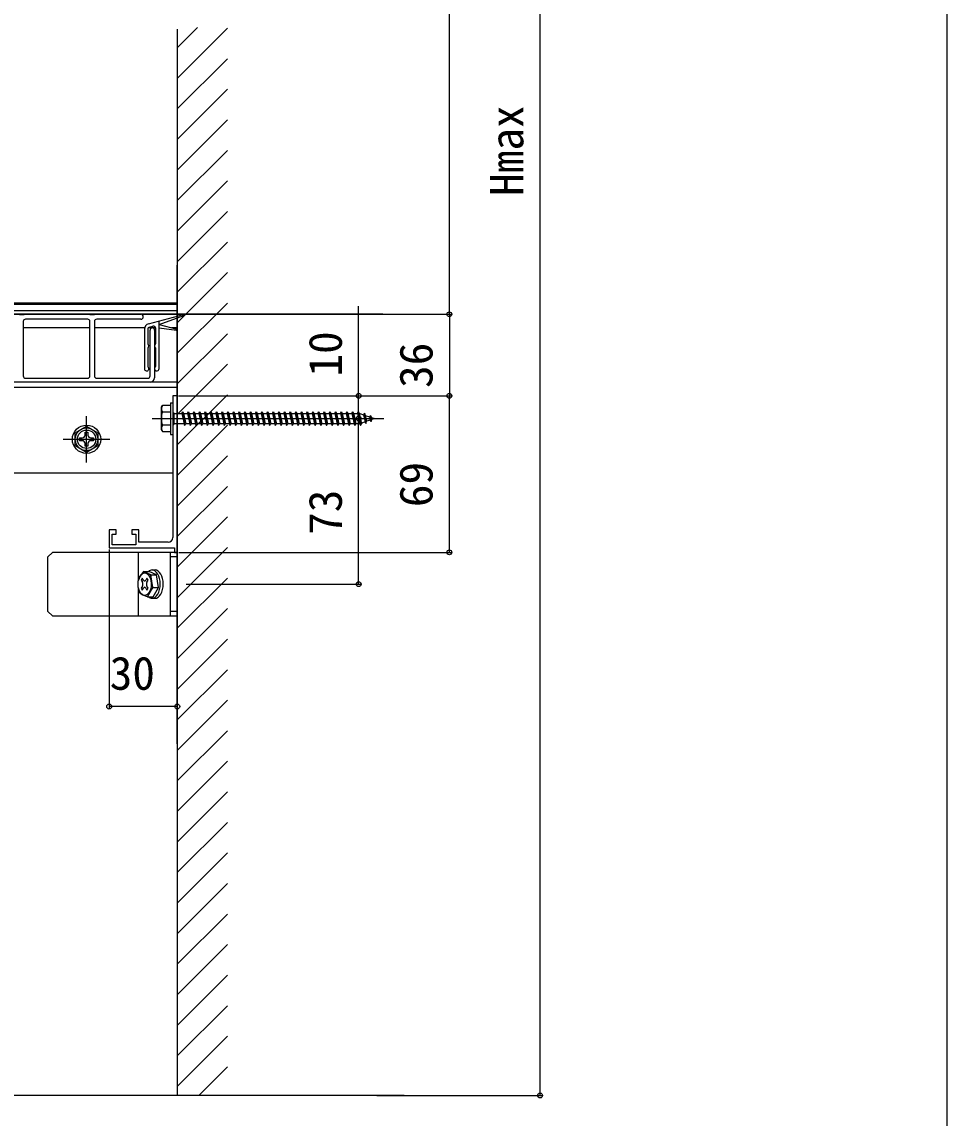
# Model space of a CAD drawing. Units: millimetres, scale not verified. Extents: x -875 to 875, y -1304 to 1297.
# Drawn here: x 467 to 875, y -899.2 to -415.8 of the extents above; entities that cross this region are included whole.
import ezdxf
from ezdxf.enums import TextEntityAlignment as Align

# ---------------------------------------------------------------- set-up
doc = ezdxf.new("R2010")
doc.units = ezdxf.units.MM
doc.header["$LTSCALE"] = 8
for name, color, linetype in [('0-2_YKK_11', 7, 'Continuous'), ('0-3_YKK_12', 2, 'Continuous'), ('0-4_YKK_13', 4, 'Continuous'), ('0-5_YKK_D', 6, 'Continuous'), ('0-6_YKK_ZWAK', 7, 'Continuous'), ('0-7_YSS_K', 3, 'Continuous')]:
    doc.layers.add(name, color=color, linetype=linetype)
doc.styles.add('ＭＳ ゴシック', font='')
doc.styles.get('ＭＳ ゴシック').set_extended_font_data('MS Gothic')

msp = doc.modelspace()

# ---------------------------------------------------------------- linework, layer by layer
at = {"layer": '0-2_YKK_11'}
for p, q in [((467.6, -547.957), (467.6, -571.957)), ((496, -546.957), (468.6, -546.957)), ((497, -571.957), (497, -547.957)), ((499, -547.957), (499, -571.957)), ((519.4, -546.957), (500, -546.957)), ((523.5, -571.957), (523.5, -551.757)), ((525.5, -551.757), (525.5, -572.757)), ((523.5, -574.757), (327, -574.757)), ((468.6, -572.957), (496, -572.957)), ((500, -572.957), (522.5, -572.957))]:
    msp.add_line(p, q, dxfattribs=at)
for points in [[(435.5, -546.957), (430, -546.957), (430, -544.757), (435.75, -544.757), (436.25, -544.907), (438.25, -544.907), (438.75, -544.757), (465.5, -544.757), (466, -544.907), (468, -544.907), (468.5, -544.757), (496.5, -544.757), (497, -544.907), (499, -544.907), (499.5, -544.757), (519.4, -544.757)], [(535.5, -649.757), (535.5, -580.757), (533.5, -580.757), (533.5, -589.299), (533.62, -589.482), (533.62, -590.032), (533.5, -590.216), (533.5, -599.299), (533.62, -599.482), (533.62, -600.032), (533.5, -600.216), (533.5, -609.299), (533.62, -609.482), (533.62, -610.032), (533.5, -610.216), (533.5, -619.299), (533.62, -619.482), (533.62, -620.032), (533.5, -620.216), (533.5, -643.257)], [(531.5, -645.257), (518.5, -645.257), (518.5, -639.757), (515.5, -639.757), (515.5, -641.757), (517.2, -641.757), (517.2, -646.457), (506.8, -646.457), (506.8, -641.757), (508.5, -641.757), (508.5, -639.757), (505.5, -639.757), (505.5, -647.757), (534.3, -647.757), (534.3, -649.757), (535.5, -649.757)]]:
    msp.add_lwpolyline(points, dxfattribs=at)
for centre, radius, start, end in [((519.4, -545.857), 1.1, 270, 90), ((468.6, -547.957), 1, 90, 180), ((496, -547.957), 1, 0, 90), ((500, -547.957), 1, 90, 180), ((524.5, -551.757), 1, 0, 180), ((468.6, -571.957), 1, 180, 270), ((496, -571.957), 1, 270, 0), ((500, -571.957), 1, 180, 270), ((522.5, -571.957), 1, 270, 0), ((523.5, -572.757), 2, 270, 0), ((531.5, -643.257), 2, 270.00001, 359.99999)]:
    msp.add_arc(centre, radius, start, end, dxfattribs=at)
at = {"layer": '0-3_YKK_12'}
for p, q in [((305.963, -539.757), (535.5, -539.757)), ((305.963, -540.257), (535.5, -540.257)), ((535.5, -539.757), (535.5, -614.757)), ((535.5, -540.257), (535.5, -543.257)), ((626.21, -544.757), (-112.53, -544.757)), ((535.5, -543.257), (305.963, -543.257)), ((467.6, -550.657), (497, -550.657)), ((499, -550.657), (521.103, -550.657)), ((522.795, -550.657), (525.952, -550.657)), ((532.915, -550.657), (535.5, -550.657)), ((535.5, -574.757), (305.963, -574.757)), ((535.5, -577.057), (305.963, -577.057)), ((495.5, -610.132), (495.5, -589.632)), ((524.5, -590.757), (626.609, -590.757)), ((485.25, -599.882), (505.75, -599.882)), ((533.5, -614.757), (305.963, -614.757))]:
    msp.add_line(p, q, dxfattribs=at)
msp.add_lwpolyline([(535.5, -734.257), (535.5, -716.211), (535.5, -523.157)], dxfattribs=at)
at = {"layer": '0-4_YKK_13'}
for p, q in [((522.853, -548.951), (538.185, -544.843)), ((527.5, -549.206), (538.334, -545.32)), ((523.241, -550.4), (524.741, -549.998)), ((526, -557.773), (526, -550.964)), ((527.5, -568.748), (527.5, -547.706)), ((527.5, -549.206), (535.315, -551.3)), ((527.5, -550.706), (535.215, -551.789)), ((521, -551.366), (521, -568.748)), ((522.5, -551.366), (522.5, -557.773)), ((522.5, -559.723), (522.5, -567.773)), ((526, -567.773), (526, -559.723)), ((532.5, -583.757), (532.5, -597.757)), ((532.5, -583.757), (533.5, -583.757)), ((533.5, -583.757), (533.5, -597.757)), ((528.5, -585.757), (528.933, -585.007)), ((528.5, -595.757), (528.5, -585.757)), ((532.5, -585.007), (528.931, -585.007)), ((532.5, -587.871), (528.947, -587.871)), ((532.5, -585.007), (532.5, -596.507)), ((533.5, -588.157), (534, -588.157)), ((534, -588.157), (534, -593.357)), ((534, -588.507), (537.5, -588.507)), ((538, -587.757), (538.75, -593.757)), ((538.25, -588.507), (539.25, -593.007)), ((538.25, -588.507), (540, -588.507)), ((540, -588.507), (540.5, -587.757)), ((540, -588.507), (541, -593.007)), ((540.5, -587.757), (541.25, -593.757)), ((540.5, -587.757), (540.75, -588.507)), ((540.75, -588.507), (541.75, -593.007)), ((540.75, -588.507), (542.5, -588.507)), ((543, -587.757), (543.75, -593.757)), ((543.25, -588.507), (543.75, -588.507)), ((543.25, -588.507), (543.75, -590.757)), ((543.75, -588.507), (545, -588.507)), ((545.5, -587.757), (546.25, -593.757)), ((545.75, -588.507), (547.5, -588.507)), ((545.75, -588.507), (546.75, -593.007)), ((548, -587.757), (548.75, -593.757)), ((548.25, -588.507), (550, -588.507)), ((548.25, -588.507), (549.25, -593.007)), ((550.5, -587.757), (551.25, -593.757)), ((550.75, -588.507), (552.5, -588.507)), ((550.75, -588.507), (551.75, -593.007)), ((553, -587.757), (553.75, -593.757)), ((553.25, -588.507), (555, -588.507)), ((553.25, -588.507), (554.25, -593.007)), ((555.5, -587.757), (556.25, -593.757)), ((555.75, -588.507), (557.5, -588.507)), ((555.75, -588.507), (556.75, -593.007)), ((557.5, -588.507), (558.5, -593.007)), ((558, -587.757), (558.75, -593.757)), ((558.25, -588.507), (558.75, -588.507)), ((558.25, -588.507), (558.75, -590.757)), ((558.75, -588.507), (560, -588.507)), ((560.5, -587.757), (561.25, -593.757)), ((560.75, -588.507), (562.5, -588.507)), ((560.75, -588.507), (561.75, -593.007)), ((563, -587.757), (563.75, -593.757)), ((563.25, -588.507), (565, -588.507)), ((563.25, -588.507), (564.25, -593.007)), ((565.5, -587.757), (566.25, -593.757)), ((565.75, -588.507), (567.5, -588.507)), ((565.75, -588.507), (566.75, -593.007)), ((568, -587.757), (568.75, -593.757)), ((568.25, -588.507), (570, -588.507)), ((568.25, -588.507), (569.25, -593.007)), ((570.5, -587.757), (571.25, -593.757)), ((570.75, -588.507), (572.5, -588.507)), ((570.75, -588.507), (571.75, -593.007)), ((573, -587.757), (573.75, -593.757)), ((573.25, -588.507), (575, -588.507)), ((573.25, -588.507), (574.25, -593.007)), ((575.5, -587.757), (576.25, -593.757)), ((575.75, -588.507), (577.5, -588.507)), ((575.75, -588.507), (576.75, -593.007)), ((578, -587.757), (578.75, -593.757)), ((578.25, -588.507), (578.75, -588.507)), ((578.25, -588.507), (578.75, -590.757)), ((578.75, -588.507), (580, -588.507)), ((580.5, -587.757), (581.25, -593.757)), ((580.75, -588.507), (582.5, -588.507)), ((580.75, -588.507), (581.75, -593.007)), ((583, -587.757), (583.75, -593.757)), ((583.25, -588.507), (585, -588.507)), ((583.25, -588.507), (584.25, -593.007)), ((585.5, -587.757), (586.25, -593.757)), ((585.75, -588.507), (587.5, -588.507)), ((585.75, -588.507), (586.75, -593.007)), ((588, -587.757), (588.75, -593.757)), ((588.25, -588.507), (590, -588.507)), ((588.25, -588.507), (589.25, -593.007)), ((590.5, -587.757), (591.25, -593.757)), ((590.75, -588.507), (592.5, -588.507)), ((590.75, -588.507), (591.75, -593.007)), ((592.5, -588.507), (593.5, -593.007)), ((593, -587.757), (593.75, -593.757)), ((593.25, -588.507), (593.75, -588.507)), ((593.25, -588.507), (593.75, -590.757)), ((593.75, -588.507), (595, -588.507)), ((595.5, -587.757), (596.25, -593.757)), ((595.75, -588.507), (597.5, -588.507)), ((595.75, -588.507), (596.75, -593.007)), ((598, -587.757), (598.75, -593.757)), ((598.25, -588.507), (600, -588.507)), ((598.25, -588.507), (599.25, -593.007)), ((600.5, -587.757), (601.25, -593.757)), ((600.75, -588.507), (602.5, -588.507)), ((600.75, -588.507), (601.75, -593.007)), ((603, -587.757), (603.75, -593.757)), ((603.25, -588.507), (605, -588.507)), ((603.25, -588.507), (604.25, -593.007)), ((605.5, -587.757), (606.25, -593.757)), ((605.75, -588.507), (607.5, -588.507)), ((605.75, -588.507), (606.75, -593.007)), ((608, -587.757), (608.75, -593.757)), ((608.25, -588.507), (610, -588.507)), ((608.25, -588.507), (609.25, -593.007)), ((610.5, -587.757), (611.25, -593.757)), ((610.75, -588.507), (612.5, -588.507)), ((610.75, -588.507), (611.75, -593.007)), ((613, -587.757), (613.75, -593.757)), ((613.25, -588.507), (613.75, -588.507)), ((613.25, -588.507), (613.75, -590.757)), ((613.75, -588.507), (615, -588.507)), ((615.5, -587.757), (616.25, -593.757)), ((615.75, -588.507), (616.75, -593.007)), ((618.086, -588.444), (617.627, -589.079)), ((617.627, -589.079), (618.32, -592.197)), ((618.086, -588.444), (618.439, -589.359)), ((618.086, -588.444), (618.64, -592.88)), ((618.439, -589.359), (620.334, -590.012)), ((618.439, -589.359), (619.017, -591.957)), ((620.698, -589.344), (620.334, -590.012)), ((620.698, -589.344), (621.146, -590.291)), ((620.698, -589.344), (621.037, -592.054)), ((532.5, -593.644), (528.947, -593.644)), ((533.5, -593.357), (534, -593.357)), ((538.5, -593.007), (534, -593.007)), ((541, -593.007), (539.25, -593.007)), ((541, -593.007), (541.25, -593.757)), ((541.25, -593.757), (541.75, -593.007)), ((543.5, -593.007), (541.75, -593.007)), ((543.75, -590.757), (544.25, -593.007)), ((543.75, -593.757), (544.25, -593.007)), ((546, -593.007), (544.25, -593.007)), ((548.5, -593.007), (546.75, -593.007)), ((551, -593.007), (549.25, -593.007)), ((553.5, -593.007), (551.75, -593.007)), ((556, -593.007), (554.25, -593.007)), ((558.5, -593.007), (556.75, -593.007)), ((558.75, -590.757), (559.25, -593.007)), ((561, -593.007), (559.25, -593.007)), ((563.5, -593.007), (561.75, -593.007)), ((566, -593.007), (564.25, -593.007)), ((568.5, -593.007), (566.75, -593.007)), ((571, -593.007), (569.25, -593.007)), ((573.5, -593.007), (571.75, -593.007)), ((576, -593.007), (574.25, -593.007)), ((578.5, -593.007), (576.75, -593.007)), ((578.5, -593.007), (578.75, -593.757)), ((578.75, -590.757), (579.25, -593.007)), ((578.75, -593.757), (579.25, -593.007)), ((581, -593.007), (579.25, -593.007)), ((583.5, -593.007), (581.75, -593.007)), ((586, -593.007), (584.25, -593.007)), ((588.5, -593.007), (586.75, -593.007)), ((591, -593.007), (589.25, -593.007)), ((593.5, -593.007), (591.75, -593.007)), ((593.75, -590.757), (594.25, -593.007)), ((596, -593.007), (594.25, -593.007)), ((598.5, -593.007), (596.75, -593.007)), ((601, -593.007), (599.25, -593.007)), ((603.5, -593.007), (601.75, -593.007)), ((606, -593.007), (604.25, -593.007)), ((608.5, -593.007), (606.75, -593.007)), ((611, -593.007), (609.25, -593.007)), ((613.5, -593.007), (611.75, -593.007)), ((613.5, -593.007), (613.75, -593.757)), ((613.75, -590.757), (614.25, -593.007)), ((613.75, -593.757), (614.25, -593.007)), ((615.966, -593.007), (614.25, -593.007)), ((615.998, -592.996), (615.966, -593.007)), ((618.32, -592.197), (616.694, -592.756)), ((618.64, -592.88), (618.32, -592.197)), ((618.64, -592.88), (619.017, -591.957)), ((620.642, -591.397), (619.017, -591.957)), ((620.334, -590.012), (620.642, -591.397)), ((621.037, -592.054), (620.642, -591.397)), ((621.037, -592.054), (621.339, -591.157)), ((621.146, -590.291), (622.5, -590.757)), ((621.146, -590.291), (621.339, -591.157)), ((622.5, -590.757), (621.339, -591.157)), ((497.36, -599.262), (498.6, -599.262)), ((528.5, -595.757), (528.933, -596.507)), ((528.931, -596.507), (532.5, -596.507)), ((532.5, -597.757), (533.5, -597.757)), ((493.64, -600.502), (492.4, -600.502)), ((480.458, -649.757), (478.458, -651.757)), ((478.458, -675.757), (478.458, -651.757)), ((518.416, -661.801), (518.416, -649.757)), ((532.5, -677.757), (532.5, -649.757)), ((535.5, -651.757), (532.5, -651.757)), ((520.085, -661.092), (519.579, -661.968)), ((519.579, -661.968), (520.105, -662.881)), ((520.611, -662.004), (520.085, -661.092)), ((523.839, -659.675), (520.62, -658.181)), ((520.62, -658.181), (523.113, -658.181)), ((522.151, -661.092), (521.624, -662.004)), ((522.13, -662.881), (522.657, -661.968)), ((522.657, -661.968), (522.151, -661.092)), ((526.332, -659.675), (523.113, -658.181)), ((524.702, -665.252), (523.839, -659.675)), ((523.839, -659.675), (526.332, -659.675)), ((524.384, -657.507), (525.69, -657.507)), ((527.195, -665.252), (526.332, -659.675)), ((518.416, -677.757), (518.416, -665.531)), ((520.105, -664.634), (519.579, -665.546)), ((519.579, -665.546), (520.085, -666.423)), ((520.085, -666.423), (520.611, -665.511)), ((521.624, -665.511), (522.151, -666.423)), ((522.657, -665.546), (522.13, -664.634)), ((522.151, -666.423), (522.657, -665.546)), ((522.345, -669.334), (524.702, -665.252)), ((524.702, -665.252), (527.195, -665.252)), ((524.838, -669.334), (527.195, -665.252)), ((524.838, -669.334), (527.195, -665.252)), ((522.345, -669.334), (524.838, -669.334)), ((524.384, -670.007), (525.69, -670.007)), ((478.458, -675.757), (480.458, -677.757)), ((535.5, -675.757), (532.5, -675.757)), ((480.458, -677.757), (535.5, -677.757))]:
    msp.add_line(p, q, dxfattribs=at)
for points in [[(537.5, -588.507), (538, -587.757), (538.25, -588.507)], [(537.5, -588.507), (538.5, -593.007), (538.75, -593.757), (539.25, -593.007)], [(542.5, -588.507), (543, -587.757), (543.25, -588.507)], [(542.5, -588.507), (543.5, -593.007), (543.75, -593.757)], [(545, -588.507), (545.5, -587.757), (545.75, -588.507)], [(545, -588.507), (546, -593.007), (546.25, -593.757), (546.75, -593.007)], [(547.5, -588.507), (548, -587.757), (548.25, -588.507)], [(547.5, -588.507), (548.5, -593.007), (548.75, -593.757), (549.25, -593.007)], [(550, -588.507), (550.5, -587.757), (550.75, -588.507)], [(550, -588.507), (551, -593.007), (551.25, -593.757), (551.75, -593.007)], [(552.5, -588.507), (553, -587.757), (553.25, -588.507)], [(552.5, -588.507), (553.5, -593.007), (553.75, -593.757), (554.25, -593.007)], [(555, -588.507), (555.5, -587.757), (555.75, -588.507)], [(555, -588.507), (556, -593.007), (556.25, -593.757), (556.75, -593.007)], [(557.5, -588.507), (558, -587.757), (558.25, -588.507)], [(560, -588.507), (560.5, -587.757), (560.75, -588.507)], [(560, -588.507), (561, -593.007), (561.25, -593.757), (561.75, -593.007)], [(562.5, -588.507), (563, -587.757), (563.25, -588.507)], [(562.5, -588.507), (563.5, -593.007), (563.75, -593.757), (564.25, -593.007)], [(565, -588.507), (565.5, -587.757), (565.75, -588.507)], [(565, -588.507), (566, -593.007), (566.25, -593.757), (566.75, -593.007)], [(567.5, -588.507), (568, -587.757), (568.25, -588.507)], [(567.5, -588.507), (568.5, -593.007), (568.75, -593.757), (569.25, -593.007)], [(570, -588.507), (570.5, -587.757), (570.75, -588.507)], [(570, -588.507), (571, -593.007), (571.25, -593.757), (571.75, -593.007)], [(572.5, -588.507), (573, -587.757), (573.25, -588.507)], [(572.5, -588.507), (573.5, -593.007), (573.75, -593.757), (574.25, -593.007)], [(575, -588.507), (575.5, -587.757), (575.75, -588.507)], [(575, -588.507), (576, -593.007), (576.25, -593.757), (576.75, -593.007)], [(577.5, -588.507), (578, -587.757), (578.25, -588.507)], [(577.5, -588.507), (578.5, -593.007), (578.75, -593.757)], [(580, -588.507), (580.5, -587.757), (580.75, -588.507)], [(580, -588.507), (581, -593.007), (581.25, -593.757), (581.75, -593.007)], [(582.5, -588.507), (583, -587.757), (583.25, -588.507)], [(582.5, -588.507), (583.5, -593.007), (583.75, -593.757), (584.25, -593.007)], [(585, -588.507), (585.5, -587.757), (585.75, -588.507)], [(585, -588.507), (586, -593.007), (586.25, -593.757), (586.75, -593.007)], [(587.5, -588.507), (588, -587.757), (588.25, -588.507)], [(587.5, -588.507), (588.5, -593.007), (588.75, -593.757), (589.25, -593.007)], [(590, -588.507), (590.5, -587.757), (590.75, -588.507)], [(590, -588.507), (591, -593.007), (591.25, -593.757), (591.75, -593.007)], [(592.5, -588.507), (593, -587.757), (593.25, -588.507)], [(595, -588.507), (595.5, -587.757), (595.75, -588.507)], [(595, -588.507), (596, -593.007), (596.25, -593.757), (596.75, -593.007)], [(597.5, -588.507), (598, -587.757), (598.25, -588.507)], [(597.5, -588.507), (598.5, -593.007), (598.75, -593.757), (599.25, -593.007)], [(600, -588.507), (600.5, -587.757), (600.75, -588.507)], [(600, -588.507), (601, -593.007), (601.25, -593.757), (601.75, -593.007)], [(602.5, -588.507), (603, -587.757), (603.25, -588.507)], [(602.5, -588.507), (603.5, -593.007), (603.75, -593.757), (604.25, -593.007)], [(605, -588.507), (605.5, -587.757), (605.75, -588.507)], [(605, -588.507), (606, -593.007), (606.25, -593.757), (606.75, -593.007)], [(607.5, -588.507), (608, -587.757), (608.25, -588.507)], [(607.5, -588.507), (608.5, -593.007), (608.75, -593.757), (609.25, -593.007)], [(610, -588.507), (610.5, -587.757), (610.75, -588.507)], [(610, -588.507), (611, -593.007), (611.25, -593.757), (611.75, -593.007)], [(612.5, -588.507), (613, -587.757), (613.25, -588.507)], [(612.5, -588.507), (613.5, -593.007), (613.75, -593.757)], [(615, -588.507), (615.5, -587.757), (615.75, -588.507)], [(615, -588.507), (616, -593.007), (616.25, -593.757), (616.75, -593.007)], [(615.75, -588.507), (615.966, -588.507), (617.627, -589.079)], [(558.5, -593.007), (558.75, -593.757), (559.25, -593.007)], [(593.5, -593.007), (593.75, -593.757), (594.25, -593.007)], [(492.4, -600.502), (492.4, -599.262), (493.64, -599.262)], [(494.88, -598.022), (494.88, -596.782), (496.12, -596.782), (496.12, -598.022)], [(498.6, -599.262), (498.6, -600.502), (497.36, -600.502)], [(496.12, -601.742), (496.12, -602.982), (494.88, -602.982), (494.88, -601.742)], [(535.5, -677.757), (535.5, -649.757), (480.458, -649.757)], [(520.62, -658.181), (519.076, -660.222), (518.263, -662.263)], [(520.62, -658.181), (521.865, -658.928), (523.839, -659.675), (523.906, -662.463), (524.702, -665.252), (523.159, -667.293), (522.345, -669.334)], [(522.345, -669.334), (520.371, -668.587), (519.125, -667.84), (518.329, -665.051), (518.263, -662.263)]]:
    msp.add_lwpolyline(points, dxfattribs=at)
msp.add_lwpolyline([(495.5, -594.109), (500.5, -596.996), (500.5, -602.769), (495.5, -605.656), (490.5, -602.769), (490.5, -596.996)], close=True, dxfattribs=at)
for radius in [6.25, 5, 4.05]:
    msp.add_circle((495.5, -599.882), radius, dxfattribs=at)
for centre, radius, start, end in [((538.25, -545.085), 0.25, 105, 289.73297), ((538.25, -545.085), 0.25, 289.73297, 105), ((523.5, -551.366), 2.5, 105, 180), ((523.5, -551.366), 1, 105, 180), ((525, -550.964), 1, 0, 105), ((535.25, -551.542), 0.25, 75, 262.00954), ((535.25, -551.542), 0.25, 262.00954, 75), ((522.7, -557.773), 0.2, 180, 234.31467), ((522.7, -559.723), 0.2, 125.68533, 180), ((522, -558.748), 1, 305.68533, 54.31467), ((526.5, -558.748), 1, 125.68533, 234.31467), ((525.8, -557.773), 0.2, 305.68533, 0), ((525.8, -559.723), 0.2, 0, 54.31467), ((522, -568.748), 1, 180, 54.31467), ((522.7, -567.773), 0.2, 180, 234.31467), ((526.5, -568.748), 1, 125.68533, 0), ((525.8, -567.773), 0.2, 305.68533, 0), ((531.056, -586.427), 2.556, 146.25178, 214.38425), ((538.053, -590.757), 9.553, 162.41205, 197.58795), ((531.056, -595.087), 2.556, 145.61575, 213.74822), ((493.64, -598.022), 1.24, 270, 0), ((497.36, -598.022), 1.24, 180, 270), ((493.64, -601.742), 1.24, 0, 90), ((497.36, -601.742), 1.24, 90, 180)]:
    msp.add_arc(centre, radius, start, end, dxfattribs=at)
msp.add_ellipse((521.118, -663.757), major_axis=(0, 5), ratio=0.57735, dxfattribs=at)
for centre, major_axis, start_param, end_param in [((521.118, -661.127), (0, 1.24), 2.3561945, 3.9269908), ((524.384, -663.757), (0, 6.25), 0, 0.4684171), ((524.384, -663.757), (0, 6.25), 3.1415927, 6.2831853), ((525.69, -663.757), (0, 6.25), 3.1415927, 6.2831853), ((519.599, -663.757), (0, 1.24), 3.9269908, 5.4977871), ((521.118, -666.388), (0, 1.24), 5.4977871, 7.0685835), ((522.636, -663.757), (0, 1.24), 0.7853982, 2.3561945), ((524.384, -663.757), (0, 6.25), 2.6731756, 3.1415927)]:
    msp.add_ellipse(centre, major_axis=major_axis, ratio=0.57735, start_param=start_param, end_param=end_param, dxfattribs=at)
at = {"layer": '0-5_YKK_D'}
for p, q in [((695.5, -889.257), (695.5, -27.203)), ((655.5, -544.757), (655.5, -94.703)), ((520.4, -544.757), (656.5, -544.757)), ((520.4, -544.757), (656.5, -544.757)), ((655.5, -544.757), (655.5, -580.757)), ((536, -580.757), (656.5, -580.757)), ((536, -580.757), (656.5, -580.757)), ((536, -580.757), (616.5, -580.757)), ((655.5, -649.757), (655.5, -580.757)), ((615.5, -663.755), (615.5, -590.757)), ((505.5, -648.457), (505.5, -718.757)), ((536.2, -649.757), (656.5, -649.757)), ((539.5, -663.755), (616.5, -663.755)), ((535.5, -717.757), (505.5, -717.757)), ((623.475, -889.257), (696.5, -889.257))]:
    msp.add_line(p, q, dxfattribs=at)
msp.add_lwpolyline([(615.5, -590.757), (615.5, -580.757), (615.5, -541.157)], dxfattribs=at)
for centre in [(655.5, -544.757), (655.5, -544.757), (615.5, -580.757), (655.5, -580.757), (655.5, -580.757), (615.5, -590.757), (615.5, -590.757), (655.5, -649.757), (615.5, -663.755), (505.5, -717.757), (535.5, -717.757), (695.5, -889.257)]:
    msp.add_circle(centre, 1.075, dxfattribs=at)
at = {"layer": '0-6_YKK_ZWAK'}
msp.add_lwpolyline([(-875, -1304.2), (875, -1304.2), (875, 1245.8)], dxfattribs=at)
at = {"layer": '0-7_YSS_K'}
for p, q in [((535.5, -427.281), (544.436, -418.345)), ((535.5, -440.752), (557.639, -418.612)), ((535.5, -419.008), (535.5, -889.257)), ((535.5, -454.222), (557.639, -432.083)), ((535.5, -467.692), (557.639, -445.553)), ((535.5, -481.163), (557.639, -459.023)), ((535.5, -494.633), (557.639, -472.494)), ((535.5, -508.103), (557.639, -485.964)), ((535.5, -521.574), (557.639, -499.435)), ((535.5, -535.044), (557.639, -512.905)), ((535.5, -548.515), (557.639, -526.375)), ((535.5, -561.985), (557.639, -539.846)), ((535.5, -575.455), (557.639, -553.316)), ((535.5, -588.926), (557.639, -566.787)), ((535.5, -602.396), (557.639, -580.257)), ((535.5, -615.867), (557.639, -593.727)), ((535.5, -629.337), (557.639, -607.198)), ((535.5, -642.807), (557.639, -620.668)), ((535.5, -656.278), (557.639, -634.138)), ((535.5, -669.748), (557.639, -647.609)), ((535.5, -683.218), (557.639, -661.079)), ((535.5, -696.689), (557.639, -674.55)), ((535.5, -710.159), (557.639, -688.02)), ((535.5, -723.63), (557.639, -701.49)), ((535.5, -737.1), (557.639, -714.961)), ((535.5, -750.57), (557.639, -728.431)), ((535.5, -764.041), (557.639, -741.902)), ((535.5, -777.511), (557.639, -755.372)), ((535.5, -790.981), (557.639, -768.842)), ((535.5, -804.452), (557.639, -782.313)), ((535.5, -817.922), (557.639, -795.783)), ((535.5, -831.393), (557.639, -809.253)), ((535.5, -844.863), (557.639, -822.724)), ((535.5, -858.333), (557.639, -836.194)), ((535.5, -871.804), (557.639, -849.665)), ((535.5, -885.274), (557.639, -863.135)), ((544.987, -889.257), (557.639, -876.605)), ((635.602, -889.257), (97.783, -889.257))]:
    msp.add_line(p, q, dxfattribs=at)

# ---------------------------------------------------------------- texts
at = {"layer": '0-5_YKK_D', "style": 'ＭＳ ゴシック'}
for s, p in [('Hmax', (692.5, -492.548)), ('10', (612.5, -572.226)), ('36', (652.5, -577.246)), ('69', (652.5, -629.803)), ('73', (612.5, -642.029))]:
    msp.add_text(s, height=14.66, rotation=90, dxfattribs=at).set_placement(p, align=Align.BOTTOM_LEFT)
msp.add_text('30', height=14.66, dxfattribs=at).set_placement((505.727, -714.757), align=Align.BOTTOM_LEFT)

doc.saveas('drawing.dxf')
